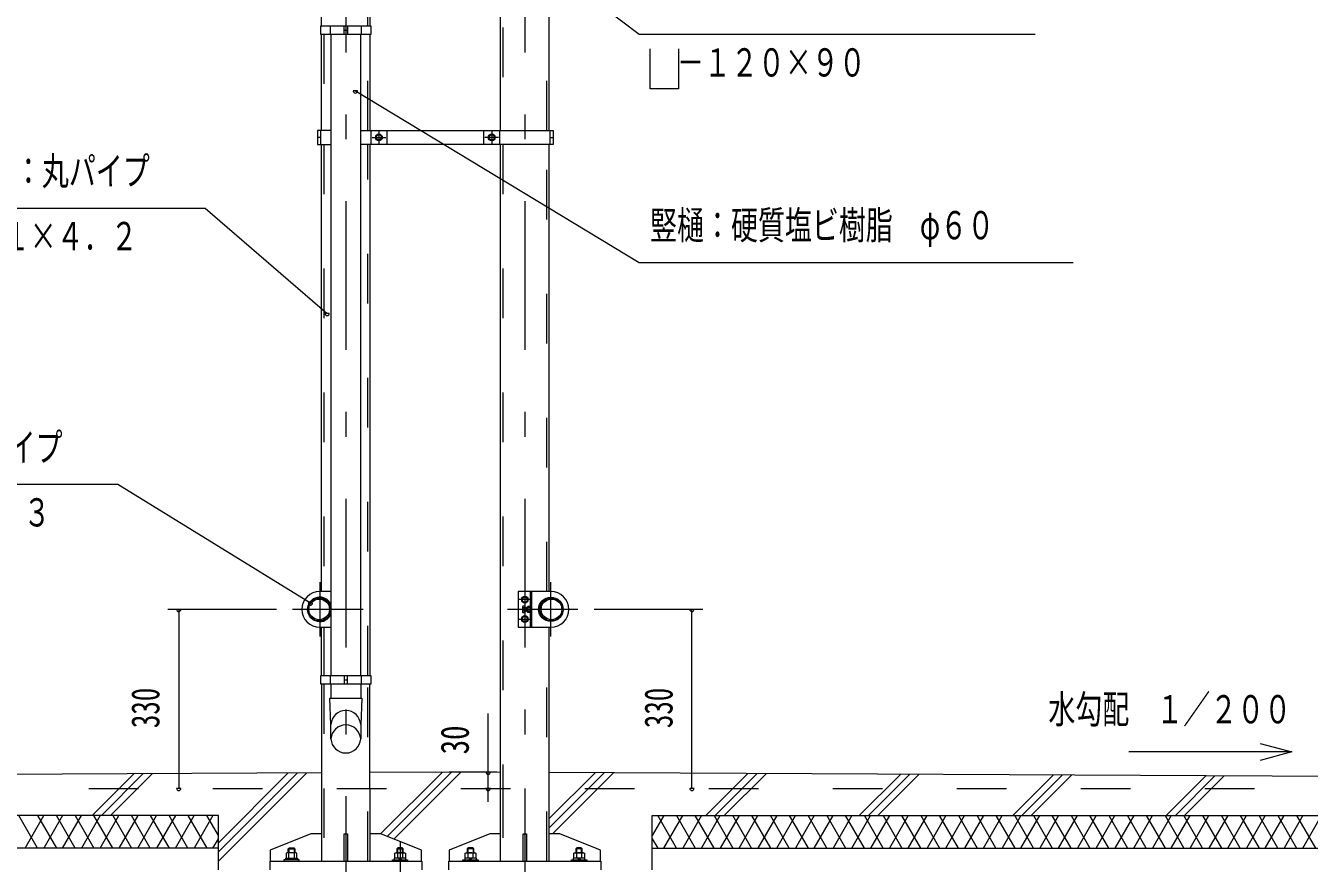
# Model space of a CAD drawing. Units: millimetres, scale not verified. Extents: x -31547 to 31550, y -14700 to 14700.
# Drawn here: x 18732 to 27014, y 1049 to 6454 of the extents above; entities that cross this region are included whole.
import ezdxf
from ezdxf.enums import TextEntityAlignment as Align

# ---------------------------------------------------------------- set-up
doc = ezdxf.new("R2010")
doc.units = ezdxf.units.MM
doc.header["$LTSCALE"] = 80
doc.linetypes.add('USER2', pattern=[10, 4, -6])
doc.linetypes.add('USER3', pattern=[24, 12, -5, 2, -5])
for name, color, linetype, lineweight in [('0-6_2-02BOLD', 7, 'Continuous', 18), ('0-7_2-12HIDDEN', 3, 'USER2', 18), ('0-8_2-22CENTER', 3, 'USER3', 18), ('0-9_2-42THIN', 4, 'Continuous', 18), ('0-A_2-52DIM', 3, 'Continuous', 18), ('0-B_2-62HATCH', 2, 'Continuous', 18)]:
    doc.layers.add(name, color=color, linetype=linetype, lineweight=lineweight)
doc.styles.add('ＭＳ ゴシック', font='')
doc.styles.get('ＭＳ ゴシック').set_extended_font_data('MS Gothic')

msp = doc.modelspace()

# ---------------------------------------------------------------- linework, layer by layer
at = {"layer": '0-6_2-02BOLD'}
for p, q in [((20641.8, 6453.9), (20641.8, 7241.41)), ((21796.82, 5778.4), (21796.82, 7241.41)), ((22108.67, 7241.41), (22108.67, 5778.4)), ((20953.66, 6543.06), (20953.66, 6453.9)), ((20641.8, 5778.4), (20641.8, 6397.9)), ((20695.87, 6453.9), (20695.87, 6397.9)), ((20701.48, 6397.9), (20701.48, 2260.9)), ((20787.06, 6397.9), (20787.06, 6453.9)), ((20787.06, 6425.9), (20808.41, 6425.9)), ((20808.41, 6453.9), (20808.41, 6397.9)), ((20894.01, 2260.9), (20894.01, 6397.9)), ((20899.56, 6397.9), (20899.56, 6453.9)), ((20953.66, 6397.9), (20953.66, 5778.4)), ((20636.22, 5732.91), (20614.87, 5732.91)), ((20636.22, 5687.41), (20636.22, 5778.4)), ((20959.27, 5778.4), (20959.27, 5687.41)), ((21064.26, 5687.41), (21064.26, 5778.4)), ((21686.21, 5778.4), (21686.21, 5687.41)), ((21791.2, 5687.41), (21791.2, 5778.4)), ((22114.25, 5778.4), (22114.25, 5687.41)), ((22114.25, 5732.91), (22135.6, 5732.91)), ((20641.8, 2803.4), (20641.8, 5687.41)), ((20953.66, 5687.41), (20953.66, 2260.9)), ((21796.82, 1532.9), (21796.82, 5687.41)), ((22108.67, 5687.41), (22108.67, 2803.4)), ((20701.48, 2803.4), (20629.74, 2803.4)), ((21987.74, 2803.4), (21987.74, 2572.4)), ((21952.74, 2698.01), (21940.5, 2698.01)), ((21940.5, 2677.8), (21952.74, 2677.8)), ((21970.24, 2698.4), (21952.74, 2698.4)), ((21952.74, 2677.4), (21970.24, 2677.4)), ((21987.74, 2698.01), (21972.01, 2698.01)), ((21972.01, 2677.8), (21987.74, 2677.8)), ((21987.74, 2667.7), (21972.01, 2667.7)), ((22046.53, 2677.4), (22042.69, 2677.4)), ((20629.74, 2572.4), (20701.48, 2572.4)), ((20641.81, 2260.9), (20641.81, 2572.4)), ((22108.66, 2572.4), (22108.66, 1063.9)), ((20695.87, 2260.9), (20695.87, 2204.9)), ((20787.06, 2260.9), (20787.06, 2204.9)), ((20808.41, 2204.9), (20808.41, 2260.9)), ((20899.56, 2204.9), (20899.56, 2260.9)), ((20641.81, 2204.9), (20641.81, 1532.9)), ((20701.46, 2204.9), (20701.46, 2115.78)), ((20787.06, 2232.9), (20808.41, 2232.9)), ((20893.95, 2204.9), (20893.95, 2115.78)), ((20953.66, 1532.9), (20953.66, 2204.9)), ((14340.23, 1602.9), (20641.81, 1634.25)), ((28410.23, 1602.9), (22108.65, 1634.25)), ((20641.8, 1532.9), (20641.8, 1063.9)), ((20953.65, 1532.9), (20953.65, 1063.9)), ((21796.81, 1063.9), (21796.81, 1532.9)), ((20808.23, 1238.9), (20808.23, 1063.9)), ((21963.23, 1238.9), (21963.23, 1063.9)), ((20309.3, 1133.9), (20309.3, 1063.9)), ((20426.73, 1142.98), (20468.74, 1142.98)), ((20430.56, 1082.45), (20430.56, 1114.29)), ((20447.74, 1082.45), (20437.23, 1071.95)), ((20458.23, 1082.45), (20447.74, 1071.95)), ((20464.91, 1114.29), (20464.91, 1082.45)), ((21126.73, 1142.98), (21126.73, 1117.45)), ((21130.56, 1114.29), (21130.56, 1082.45)), ((21137.23, 1082.45), (21147.73, 1071.95)), ((21158.23, 1071.95), (21147.73, 1082.45)), ((21164.91, 1082.45), (21164.91, 1114.29)), ((21585.55, 1114.29), (21585.55, 1082.45)), ((21592.23, 1071.95), (21602.74, 1082.45)), ((21613.23, 1082.45), (21602.74, 1071.95)), ((21616.73, 1149.98), (21623.74, 1142.98)), ((21619.91, 1082.45), (21619.91, 1114.29)), ((22323.73, 1142.98), (22281.73, 1142.98)), ((22285.56, 1114.29), (22285.56, 1082.45)), ((22292.23, 1082.45), (22302.73, 1071.95)), ((22313.22, 1071.95), (22302.73, 1082.45)), ((22319.91, 1082.45), (22319.91, 1114.29)), ((20307.74, 1063.9), (20307.74, 1007.9))]:
    msp.add_line(p, q, dxfattribs=at)
for points in [[(20959.26, 6453.9), (20959.26, 6397.9), (20636.21, 6397.9), (20636.21, 6453.9)], [(20993.83, 5722.81), (21011.33, 5712.69), (21028.83, 5722.81), (21028.83, 5743.01), (21011.33, 5753.12), (20993.83, 5743.01)], [(21721.64, 5722.81), (21739.14, 5712.69), (21756.65, 5722.81), (21756.65, 5743.01), (21739.14, 5753.12), (21721.64, 5743.01)], [(21970.24, 2740.8), (21970.24, 2761.01), (21952.74, 2771.11), (21935.24, 2761.01), (21935.24, 2740.8), (21952.73, 2730.69)], [(21938.74, 2705.05), (21938.74, 2670.75), (21940.5, 2667.7), (21952.74, 2667.7), (21952.74, 2708.11), (21940.5, 2708.11)], [(21970.24, 2614.8), (21970.24, 2635), (21952.74, 2645.11), (21935.24, 2635), (21935.24, 2614.8), (21952.73, 2604.69)], [(20959.26, 2204.9), (20636.21, 2204.9), (20636.21, 2260.9), (20959.26, 2260.9)]]:
    msp.add_lwpolyline(points, close=True, dxfattribs=at)
for points in [[(20701.48, 5778.4), (20614.87, 5778.4), (20614.87, 5687.41), (20701.48, 5687.41)], [(20894.01, 5778.4), (22135.6, 5778.4), (22135.6, 5687.41), (20894.01, 5687.41)], [(22120.73, 2803.4), (21910.75, 2803.4), (21910.75, 2572.4), (22120.73, 2572.4)], [(21972.01, 2667.7), (21970.24, 2670.75), (21970.24, 2705.05), (21972.01, 2708.11), (21987.74, 2708.11)], [(22042.69, 2698.4), (22046.53, 2698.4), (22046.53, 2677.41), (22050.03, 2680.9), (22050.03, 2694.9), (22046.53, 2698.4)], [(20694.47, 2115.79), (20900.97, 2115.79), (20893.97, 1941.96), (20893.97, 1851.51)], [(20701.48, 1851.51), (20701.48, 1941.96), (20694.47, 2115.79)], [(19975.23, 1147.9), (14340.23, 1147.9), (14340.23, 1602.9)], [(21796.81, 1635.81), (21375.24, 1637.9), (20953.66, 1635.81)], [(22775.23, 1147.9), (28410.23, 1147.9), (28410.23, 1602.9)], [(19975.23, 1007.9), (19975.23, 1357.9), (14340.23, 1357.9)], [(22775.23, 1007.9), (22775.23, 1357.9), (28410.23, 1357.9)], [(20641.81, 1238.9), (20571.81, 1238.9), (20309.3, 1133.9)], [(20787.23, 1063.9), (20787.23, 1238.9), (20808.23, 1238.9)], [(21286.16, 1063.9), (21286.16, 1133.9), (21023.65, 1238.9), (20953.66, 1238.9)], [(21796.81, 1238.9), (21726.81, 1238.9), (21464.31, 1133.9), (21464.31, 1063.9)], [(21942.23, 1063.9), (21942.23, 1238.9), (21963.23, 1238.9)], [(22441.16, 1063.9), (22441.16, 1133.9), (22178.66, 1238.9), (22108.65, 1238.9)], [(20410.11, 1071.95), (20410.11, 1082.45), (20485.36, 1082.45), (20485.36, 1071.95)], [(20482.08, 1082.45), (20482.08, 1114.29), (20476.61, 1117.45), (20418.86, 1117.45), (20413.38, 1114.29), (20413.38, 1082.45)], [(20426.73, 1117.45), (20426.73, 1142.98), (20433.74, 1149.98), (20461.73, 1149.98), (20468.74, 1142.98), (20468.74, 1117.45)], [(21185.36, 1071.95), (21185.36, 1082.45), (21110.11, 1082.45), (21110.11, 1071.95)], [(21113.38, 1082.45), (21113.38, 1114.29), (21118.86, 1117.45), (21176.6, 1117.45), (21182.09, 1114.29), (21182.09, 1082.45)], [(21168.73, 1117.45), (21168.73, 1142.98), (21161.73, 1149.98), (21133.73, 1149.98), (21126.73, 1142.98), (21168.73, 1142.98)], [(21640.36, 1071.95), (21640.36, 1082.45), (21565.11, 1082.45), (21565.11, 1071.95)], [(21568.39, 1082.45), (21568.39, 1114.29), (21573.85, 1117.45), (21631.61, 1117.45), (21637.08, 1114.29), (21637.08, 1082.45)], [(21616.73, 1149.98), (21588.73, 1149.98), (21581.73, 1142.98)], [(21623.74, 1117.45), (21623.74, 1142.98), (21581.73, 1142.98), (21581.73, 1117.45)], [(22340.36, 1071.95), (22340.36, 1082.45), (22265.11, 1082.45), (22265.11, 1071.95)], [(22268.38, 1082.45), (22268.38, 1114.29), (22273.85, 1117.45), (22331.61, 1117.45), (22337.09, 1114.29), (22337.09, 1082.45)], [(22323.73, 1117.45), (22323.73, 1142.98), (22316.73, 1149.98), (22288.73, 1149.98), (22281.73, 1142.98), (22281.73, 1117.45)], [(20307.74, 1063.9), (21287.73, 1063.9), (21287.73, 1007.9)], [(20496.73, 1063.9), (20496.73, 1071.95), (20398.74, 1071.95), (20398.74, 1063.9)], [(21098.73, 1063.9), (21098.73, 1071.95), (21196.73, 1071.95), (21196.73, 1063.9)], [(21462.73, 1007.9), (21462.73, 1063.9), (22442.73, 1063.9), (22442.73, 1007.9)], [(21553.74, 1063.9), (21553.74, 1071.95), (21651.73, 1071.95), (21651.73, 1063.9)], [(22253.73, 1063.9), (22253.73, 1071.95), (22351.74, 1071.95), (22351.74, 1063.9)]]:
    msp.add_lwpolyline(points, dxfattribs=at)
for centre, radius in [((21011.33, 5732.91), 21.88), ((21011.33, 5732.91), 17.15), ((21739.14, 5732.91), 21.88), ((21739.14, 5732.91), 17.15), ((20625.71, 2687.9), 74.72), ((20625.71, 2687.9), 66.67), ((21952.74, 2750.9), 21.88), ((21952.74, 2750.9), 17.15), ((22120.73, 2687.9), 78.75), ((22124.76, 2687.9), 74.72), ((22124.76, 2687.9), 66.67), ((21952.74, 2624.9), 21.88), ((21952.74, 2624.9), 17.15)]:
    msp.add_circle(centre, radius, dxfattribs=at)
for centre, radius, start, end in [((20629.74, 2687.9), 115.5, 90, 270), ((20629.74, 2687.9), 78.75, 24.35744, 335.64256), ((22120.73, 2687.9), 115.5, 270, 90), ((21946.84, 2703.06), 8.11, 180, 218.54623), ((21968.52, 2687.91), 29.79, 160.17088, 199.83133), ((21946.85, 2672.75), 8.11, 141.46857, 180), ((22000.02, 2687.9), 29.79, 160.16867, 199.82912), ((21978.35, 2703.06), 8.11, 180, 218.53143), ((21978.35, 2672.75), 8.11, 141.45377, 180), ((20797.74, 1938.53), 96.43, 3.55867, 176.44133), ((20797.74, 1845.52), 96.43, 3.55867, 176.44133), ((20797.74, 1857.5), 96.44, 183.56303, 356.43697), ((20421.97, 1104.21), 13.24, 49.5701, 90), ((20447.74, 1069.22), 48.23, 69.13593, 110.86406), ((20473.5, 1104.21), 13.24, 90, 130.42989), ((21121.97, 1104.21), 13.24, 49.57011, 90), ((21147.73, 1069.22), 48.23, 69.13594, 110.86407), ((21173.5, 1104.21), 13.24, 90, 130.4299), ((21576.97, 1104.21), 13.24, 49.5701, 90), ((21602.74, 1069.22), 48.23, 69.13593, 110.86406), ((21628.5, 1104.21), 13.24, 90, 130.42989), ((22276.97, 1104.21), 13.24, 49.57011, 90), ((22302.73, 1069.22), 48.23, 69.13594, 110.86407), ((22328.5, 1104.21), 13.24, 90, 130.4299)]:
    msp.add_arc(centre, radius, start, end, dxfattribs=at)
at = {"layer": '0-7_2-12HIDDEN'}
for p, q in [((20656.51, 7241.41), (20656.51, 6453.9)), ((21811.52, 7241.41), (21811.52, 5778.4)), ((22093.97, 5778.4), (22093.97, 7241.41)), ((20938.96, 6453.9), (20938.96, 6537.72)), ((20656.51, 6397.9), (20656.51, 5778.4)), ((20938.96, 5778.4), (20938.96, 6397.9)), ((20656.51, 5687.41), (20656.51, 2803.4)), ((20938.96, 2260.9), (20938.96, 5687.41)), ((21811.52, 5687.41), (21811.52, 1532.9)), ((22093.97, 2803.4), (22093.97, 5687.41)), ((21998.94, 2572.4), (21998.94, 2803.4)), ((20656.51, 2572.4), (20656.51, 2260.9)), ((22093.96, 1063.9), (22093.96, 2572.4)), ((20656.51, 2204.9), (20656.51, 1532.9)), ((20938.95, 1063.9), (20938.95, 2204.9)), ((14340.24, 1532.9), (28410.24, 1532.9)), ((20656.5, 1532.9), (20656.5, 1063.9)), ((21811.51, 1532.9), (21811.51, 1063.9))]:
    msp.add_line(p, q, dxfattribs=at)
at = {"layer": '0-8_2-22CENTER'}
for p, q in [((20797.74, 7241.41), (20797.74, -1281.07)), ((21952.74, 7241.41), (21952.74, 1532.9)), ((20967.57, 5732.91), (21055.08, 5732.91)), ((21011.33, 5776.65), (21011.33, 5689.16)), ((21782.89, 5732.91), (21695.38, 5732.91)), ((21739.14, 5776.65), (21739.14, 5689.16)), ((20629.74, 2862.9), (20629.74, 2512.9)), ((22120.73, 2512.9), (22120.73, 2862.9)), ((21996.49, 2750.9), (21908.99, 2750.9)), ((20909.73, 2687.9), (20454.74, 2687.9)), ((22295.73, 2687.9), (21840.74, 2687.9)), ((21906.7, 2624.9), (21996.49, 2624.9)), ((21952.73, 1532.9), (21952.73, -1281.07)), ((20447.74, -528.6), (20447.74, 1191.98)), ((21147.73, 1191.98), (21147.73, -528.6)), ((21602.74, -528.6), (21602.74, 1191.98)), ((22302.73, -528.6), (22302.73, 1191.98))]:
    msp.add_line(p, q, dxfattribs=at)
at = {"layer": '0-9_2-42THIN'}
for p, q in [((21952.74, 2695.6), (21970.24, 2695.6)), ((21970.24, 2680.2), (21952.74, 2680.2)), ((22049.33, 2695.6), (22042.36, 2695.6)), ((22042.36, 2680.2), (22049.33, 2680.2)), ((20431.98, 1117.45), (20431.98, 1148.23)), ((20463.48, 1148.23), (20463.48, 1117.45)), ((21131.99, 1148.23), (21131.99, 1117.45)), ((21163.48, 1117.45), (21163.48, 1148.23)), ((21586.98, 1117.45), (21586.98, 1148.23)), ((21618.49, 1148.23), (21618.49, 1117.45)), ((22286.98, 1148.23), (22286.98, 1117.45)), ((22318.48, 1117.45), (22318.48, 1148.23))]:
    msp.add_line(p, q, dxfattribs=at)
at = {"layer": '0-A_2-52DIM'}
for p, q in [((20873.19, 6033), (20845.19, 6033)), ((20691.29, 4597.82), (20663.29, 4597.82)), ((19327.74, 3492.9), (17367.73, 3492.9)), ((20569.4, 2728.79), (19327.73, 3492.9)), ((20349.74, 2687.9), (19649.74, 2687.9)), ((19733.74, 2687.9), (19705.74, 2687.9)), ((19719.74, 2687.9), (19719.74, 1532.9)), ((20583.4, 2728.79), (20555.4, 2728.79)), ((23100.73, 2687.9), (22400.74, 2687.9)), ((23044.74, 2687.9), (23016.74, 2687.9)), ((23030.74, 1532.9), (23030.74, 2687.9)), ((21716.18, 1445.03), (21716.18, 2015.9)), ((26900.66, 1767.69), (25850.66, 1767.69)), ((21771.91, 1637.9), (21464.96, 1637.9)), ((21730.18, 1637.9), (21702.18, 1637.9)), ((19733.74, 1532.9), (19705.74, 1532.9)), ((21730.18, 1532.9), (21702.18, 1532.9)), ((23044.74, 1532.9), (23016.74, 1532.9))]:
    msp.add_line(p, q, dxfattribs=at)
for points in [[(25245.6, 6396.09), (22690.59, 6396.09), (21602.04, 7220.38)], [(22944.89, 6303.61), (22944.89, 6046.09), (22760.59, 6046.09), (22760.59, 6303.61)], [(20859.19, 6033), (22690.59, 4926.09), (25490.6, 4926.09)], [(17930.34, 5275.48), (19890.33, 5275.48), (20677.29, 4597.82)], [(26697.82, 1822.04), (26900.66, 1767.69), (26697.82, 1713.33)]]:
    msp.add_lwpolyline(points, dxfattribs=at)
for centre in [(20859.19, 6033), (20677.29, 4597.82), (19719.74, 2687.9), (20569.4, 2728.79), (23030.74, 2687.9), (21716.18, 1637.9), (19719.74, 1532.9), (21716.18, 1532.9), (23030.74, 1532.9)]:
    msp.add_arc(centre, 14, 180, 0, dxfattribs=at)
at = {"layer": '0-B_2-62HATCH'}
for p, q in [((19160.94, 1357.9), (19431.27, 1628.23)), ((19490.96, 1628.53), (19220.34, 1357.9)), ((19279.73, 1357.9), (19550.66, 1628.83)), ((19975.23, 1063.45), (20545.56, 1633.77)), ((20485.86, 1633.48), (19975.23, 1122.85)), ((19975.23, 1182.24), (20426.17, 1633.18)), ((21021.84, 1238.9), (21420.61, 1637.68)), ((21479.72, 1637.38), (21064.79, 1222.45)), ((21107.21, 1205.48), (21538.82, 1637.09)), ((22405.66, 1632.78), (22108.66, 1335.78)), ((22108.66, 1276.38), (22464.76, 1632.48)), ((22523.86, 1632.19), (22130.58, 1238.9)), ((23120.74, 1357.9), (23390.71, 1627.88)), ((23449.81, 1627.58), (23180.13, 1357.9)), ((23239.53, 1357.9), (23508.91, 1627.29)), ((24110.69, 1357.9), (24375.76, 1622.97)), ((24170.09, 1357.9), (24434.86, 1622.68)), ((24493.96, 1622.39), (24229.48, 1357.9)), ((25100.63, 1357.9), (25360.8, 1618.07)), ((25419.9, 1617.78), (25160.03, 1357.9)), ((25219.42, 1357.9), (25479.01, 1617.49)), ((26090.59, 1357.9), (26345.86, 1613.17)), ((26404.96, 1612.88), (26149.98, 1357.9)), ((26209.38, 1357.9), (26464.06, 1612.59)), ((18808.91, 1147.9), (18687.66, 1357.9)), ((18728.08, 1147.9), (18849.32, 1357.9)), ((18808.91, 1357.9), (18930.15, 1147.9)), ((18970.57, 1357.9), (18849.32, 1147.9)), ((19051.4, 1147.9), (18930.15, 1357.9)), ((18970.56, 1147.9), (19091.81, 1357.9)), ((19051.4, 1357.9), (19172.63, 1147.9)), ((19213.05, 1357.9), (19091.81, 1147.9)), ((19293.88, 1147.9), (19172.63, 1357.9)), ((19213.05, 1147.9), (19334.29, 1357.9)), ((19293.88, 1357.9), (19415.12, 1147.9)), ((19455.54, 1357.9), (19334.29, 1147.9)), ((19536.37, 1147.9), (19415.12, 1357.9)), ((19455.54, 1147.9), (19576.78, 1357.9)), ((19536.37, 1357.9), (19657.61, 1147.9)), ((19698.03, 1357.9), (19576.78, 1147.9)), ((19778.86, 1147.9), (19657.61, 1357.9)), ((19698.03, 1147.9), (19819.26, 1357.9)), ((19778.86, 1357.9), (19900.09, 1147.9)), ((19940.51, 1357.9), (19819.26, 1147.9)), ((19975.23, 1227.77), (19900.09, 1357.9)), ((22850.35, 1357.9), (22775.23, 1227.79)), ((22931.19, 1147.9), (22809.94, 1357.9)), ((22850.35, 1147.9), (22971.6, 1357.9)), ((22931.19, 1357.9), (23052.43, 1147.9)), ((23092.84, 1357.9), (22971.6, 1147.9)), ((23173.67, 1147.9), (23052.43, 1357.9)), ((23092.84, 1147.9), (23214.08, 1357.9)), ((23173.67, 1357.9), (23294.91, 1147.9)), ((23335.33, 1357.9), (23214.08, 1147.9)), ((23416.16, 1147.9), (23294.91, 1357.9)), ((23335.33, 1147.9), (23456.57, 1357.9)), ((23416.16, 1357.9), (23537.4, 1147.9)), ((23577.82, 1357.9), (23456.57, 1147.9)), ((23658.64, 1147.9), (23537.4, 1357.9)), ((23577.82, 1147.9), (23699.06, 1357.9)), ((23658.64, 1357.9), (23779.89, 1147.9)), ((23820.3, 1357.9), (23699.06, 1147.9)), ((23901.13, 1147.9), (23779.9, 1357.9)), ((23820.3, 1147.9), (23941.54, 1357.9)), ((23901.13, 1357.9), (24022.37, 1147.9)), ((24062.79, 1357.9), (23941.55, 1147.9)), ((24143.62, 1147.9), (24022.37, 1357.9)), ((24062.79, 1147.9), (24184.04, 1357.9)), ((24264.87, 1147.9), (24143.62, 1357.9)), ((24305.28, 1357.9), (24184.04, 1147.9)), ((24264.87, 1357.9), (24386.11, 1147.9)), ((24426.53, 1357.9), (24305.28, 1147.9)), ((24507.35, 1147.9), (24386.11, 1357.9)), ((24426.53, 1147.9), (24547.76, 1357.9)), ((24507.35, 1357.9), (24628.59, 1147.9)), ((24669.01, 1357.9), (24547.76, 1147.9)), ((24749.84, 1147.9), (24628.59, 1357.9)), ((24669.01, 1147.9), (24790.25, 1357.9)), ((24749.84, 1357.9), (24871.08, 1147.9)), ((24911.5, 1357.9), (24790.25, 1147.9)), ((24992.33, 1147.9), (24871.08, 1357.9)), ((24911.5, 1147.9), (25032.74, 1357.9)), ((24992.33, 1357.9), (25113.58, 1147.9)), ((25153.98, 1357.9), (25032.74, 1147.9)), ((25234.81, 1147.9), (25113.58, 1357.9)), ((25153.98, 1147.9), (25275.22, 1357.9)), ((25234.81, 1357.9), (25356.05, 1147.9)), ((25396.47, 1357.9), (25275.23, 1147.9)), ((25477.3, 1147.9), (25356.05, 1357.9)), ((25396.47, 1147.9), (25517.71, 1357.9)), ((25477.3, 1357.9), (25598.55, 1147.9)), ((25638.96, 1357.9), (25517.71, 1147.9)), ((25719.79, 1147.9), (25598.55, 1357.9)), ((25638.96, 1147.9), (25760.21, 1357.9)), ((25719.79, 1357.9), (25841.03, 1147.9)), ((25881.44, 1357.9), (25760.21, 1147.9)), ((25962.27, 1147.9), (25841.03, 1357.9)), ((25881.44, 1147.9), (26002.69, 1357.9)), ((25962.27, 1357.9), (26083.52, 1147.9)), ((26123.93, 1357.9), (26002.69, 1147.9)), ((26083.52, 1357.9), (26204.76, 1147.9)), ((26123.93, 1147.9), (26245.17, 1357.9)), ((26326.01, 1147.9), (26204.77, 1357.9)), ((26245.17, 1147.9), (26366.43, 1357.9)), ((26326.01, 1357.9), (26447.25, 1147.9)), ((26487.66, 1357.9), (26366.43, 1147.9)), ((26568.49, 1147.9), (26447.26, 1357.9)), ((26487.66, 1147.9), (26608.9, 1357.9)), ((26568.49, 1357.9), (26689.74, 1147.9)), ((26730.15, 1357.9), (26608.91, 1147.9)), ((26810.98, 1147.9), (26689.74, 1357.9)), ((26730.15, 1147.9), (26851.4, 1357.9)), ((26810.98, 1357.9), (26932.23, 1147.9)), ((26972.64, 1357.9), (26851.4, 1147.9)), ((26932.23, 1357.9), (27053.47, 1147.9)), ((26972.64, 1147.9), (27093.89, 1357.9)), ((19940.51, 1147.9), (19975.23, 1208.04)), ((22775.23, 1208.02), (22809.94, 1147.9))]:
    msp.add_line(p, q, dxfattribs=at)

# ---------------------------------------------------------------- texts
at = {"layer": '0-A_2-52DIM', "color": 7, "style": 'ＭＳ ゴシック', "width": 0.7}
for s, p in [('\u3000－１２０×９０', (22760.59, 6070.96)), ('柱・梁：丸パイプ', (18140.34, 5370.36)), ('竪樋：硬質塩ビ樹脂\u3000φ６０', (22760.59, 5020.97)), ('φ８９．１×４．２', (17930.34, 4950.35)), ('車止め：丸パイプ', (17577.73, 3587.78)), ('φ４２．７×２．３', (17367.73, 3167.77)), ('水勾配\u3000１／２００', (25330.5, 1897.56))]:
    msp.add_text(s, height=182.3, dxfattribs=at).set_placement(p, align=Align.BOTTOM_LEFT)
at = {"layer": '0-A_2-52DIM', "color": 7, "style": 'ＭＳ ゴシック'}
for s, width, p in [('330', 0.7, (19649.74, 1921.65)), ('330', 0.7, (22960.74, 1921.65)), ('30', 0.75, (21646.18, 1752.26))]:
    msp.add_text(s, height=182.3, rotation=90, dxfattribs=dict(at, width=width)).set_placement(p, align=Align.BOTTOM_LEFT)

doc.saveas('drawing.dxf')
